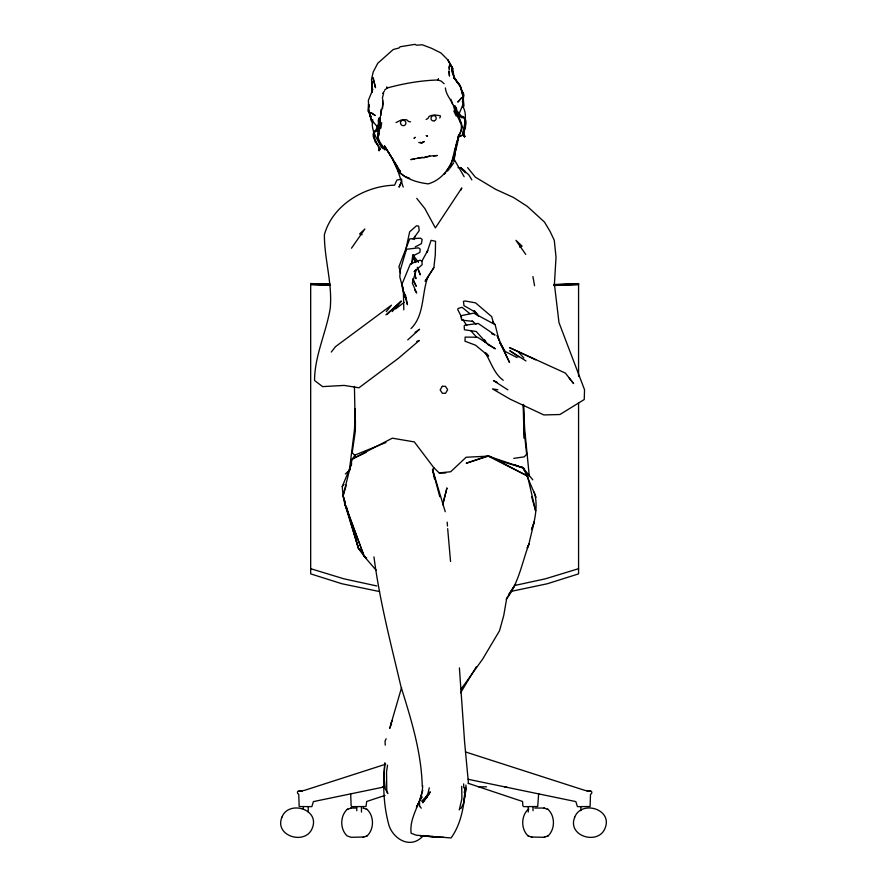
<?xml version="1.0" encoding="UTF-8"?>
<svg xmlns="http://www.w3.org/2000/svg" width="887" height="887" viewBox="0 0 887 887"><rect width="100%" height="100%" fill="white"/><g stroke="black" fill="none" stroke-linecap="round" stroke-linejoin="round"><path stroke-width="1.33" d="M368.571 104.078L367.983 111.008L369.657 113.569L371.165 120.754L373.028 122.872M449.31 67.789L449.598 65.117L449.288 69.508L449.321 66.58M354.578 455.208L352.194 452.614L355.343 431.027L355.432 419.994M403.796 309.84L403.397 291.003M381.044 109.389L380.634 115.842C380.767 110.631 383.727 106.229 382.718 100.852M382.596 108.336L382.674 103.469M382.663 104.211L382.774 99.189M419.595 806.294L419.584 802.314M355.243 408.896L354.49 429.43L349.423 470.11M534.196 492.074C539.496 509.005 532.322 527.41 528.94 544.13C521.955 562.79 518.718 583.191 506.222 599.268M414.495 239.124L414.639 236.463M380.335 116.397L380.401 124.058L378.549 135.899L378.727 133.061C375.888 140.312 383.783 146 384.98 149.925C378.782 144.47 376.232 136.92 378.671 128.726L378.372 131.52L379.813 123.847L379.259 118.004M456.783 141.133L453.944 160.525M371.941 92.436L372.595 89.121L371.941 92.436L372.052 81.316L372.429 90.308L371.487 79.553L373.194 71.991L377.807 63.21L393.251 49.517L398.962 48.009L400.104 46.767L415.016 44.35L416.458 45.182L422.323 44.805L431.525 48.286L440.961 52.987L447.868 59.895L452.736 68.731L454 77.102L451.638 68.432C451.782 77.834 460.153 83.134 462.182 91.671L463.269 92.581L463.912 95.474L463.236 98.413L463.968 105.73L463.169 107.471M455.098 147.996L451.383 164.028L446.649 170.847M464.189 799.764L465.243 787.412L464.256 792.656M378.949 131.309L379.215 128.959M433.854 267.641L425.239 281.112L433.854 267.641L435.306 254.757L435.55 241.253L431.082 240.344L427.057 252.329L427.711 250.511L421.968 261.044M422.644 785.594C422.633 802.391 409.051 815.796 411.102 833.226L416.28 835.21L451.073 837.949C460.22 825.287 463.158 809.909 464.976 794.73L463.546 803.356L460.852 808.711M453.944 161.423L456.062 145.435M381.676 122.661L380.9 128.061L378.117 127.817L371.753 120.055L368.959 112.017L369.624 113.148M411.457 264.259L412.666 256.088L419.861 252.407L420.183 249.092L418.464 247.839L406.423 249.28L400.17 270.546L399.826 276.955L403.286 290.027M387.541 765.126L386.532 771.768L386.776 790.594L387.807 793.532L385.146 788.598L384.038 776.014L384.88 762.864C382.674 783.842 383.406 805.174 389.016 825.609C394.327 840.477 411.768 849.203 423.354 835.576M412.1 262.763L413.697 254.813M405.337 251.897L409.661 231.817L416.513 225.741L418.675 226.163L419.185 230.642L413.065 239.213M421.691 795.827L421.092 798.5L421.89 797.058L416.413 807.159L419.196 801.815L422.777 790.417M427.235 796.737L430.295 791.825L422.7 802.79L427.235 796.737L429.264 787.789M462.504 105.908C468.103 114.589 464.2 125.876 462.249 135.179L460.575 136.332L458.956 134.613C455.985 154.327 449.731 177.245 428.366 183.864C417.333 182.633 406.279 179.141 398.075 171.324L392.032 157.897M427.833 277.054C421.58 293.885 424.596 315.229 411.014 328.545M459.244 809.942L461.894 798.799L461.717 786.348M382.352 98.291L383.583 93.213M372.795 119.723C370.311 129.713 377.241 139.148 381.643 147.586L383.605 148.184L384.891 146.81L384.57 146.067L393.373 160.159L384.891 146.81M443.123 503.439L446.97 487.905L442.558 504.847M458.956 134.613L454.876 150.679L458.934 135.412L460.575 136.332M464.4 796.36L466.374 789.097L465.852 785.05M346.274 485.189L343.092 495.733L344.633 503.406L358.503 548.443L364.247 556.437L376.232 570.363M401.567 687.625L389.692 728.415L391.555 723.692M404.272 292.887L405.581 297.855L402.765 290.437L401.977 284.206L410.415 263.849L420.094 260.201L421.902 261.088L422.19 264.659L414.118 271.755L416.347 269.46L412.355 283.153L416.679 293.043L414.517 289.572M372.252 90.929L368.371 100.342L368.903 111.618L368.626 109.655M385.912 442.513L355.421 454.865L352.272 459L343.092 495.733L345.398 503.639L343.092 495.733L342.249 486.508L351.729 463.735M353.835 458.668L355.421 454.865M460.896 190.106L461.794 187.955L435.384 227.948L424.84 208.534L416.757 198.366M463.846 131.243L465.553 127.329M426.215 797.225L427.334 794.73M386.144 738.771L385.047 741.088L385.246 745.147M401.367 182.168L399.006 187.146L401.966 180.926M390.735 723.792L392.486 720.211M462.304 101.695L463.435 99.521L463.269 96.738L462.648 105.331L458.668 114.767L456.095 115.887L453.8 110.986M439.741 117.949L440.54 116.485M432.39 470.066L433.787 467.671L414.34 441.914L392.32 438.178L352.272 459L366.021 452.448M476.252 666.902L460.586 692.802M426.359 797.402L429.208 793.166L421.78 801.283L424.685 799.165M508.805 594.168L515.657 584.045L506.688 598.459L503.749 615.511L499.481 630.845L482.617 659.152L460.896 689.41M351.474 248.194L364.867 229.012L359.59 233.968L362.14 234.689M449.864 168.286L453.767 162.753M382.663 93.445L384.293 91.294M331.306 352.061L335.497 346.651L391.444 305.183L386.288 311.647M392.22 311.57L401.168 301.203L385.912 314.874M395.957 307.578L401.168 301.203L387.386 314.098M342.249 486.508L343.979 484.402M356.452 808.046L351.185 808.046L347.139 809.41C339.954 816.084 339.954 829.256 347.139 835.931L351.185 837.295L363.847 837.018M363.027 837.295L367.074 835.931C374.259 829.256 374.259 816.084 367.074 809.41L363.027 808.046L363.847 808.323M531.335 837.018L543.986 837.295L548.044 835.931C555.229 829.256 555.229 816.084 548.044 809.41L543.986 808.046L534.783 808.046M444.099 174.307L445.762 172.666M447.425 171.036L449.088 169.395M345.387 473.957L350.276 469.489M407.754 339.887L419.573 329.254L415.105 332.381M384.559 90.141L387.386 87.857M395.613 308.92L404.228 302.312M418.731 142.43L421.702 143.14L424.296 141.576L422.644 141.964M423.975 157.509L429.729 156.034L437.247 155.513L433.621 155.99M426.137 119.457L427.889 118.492L429.208 116.319L431.614 115.421L434.83 114.922L440.285 115.742M415.293 246.874L421.347 243.714L422.179 239.435L420.46 238.148L409.727 238.88L398.917 266.688L400.503 272.952M396.012 122.561L400.902 120.144L404.106 119.656L406.656 119.8L408.574 121.464L410.537 121.863M519.682 247.14L522.121 246.142L515.924 240.344L525.747 254.392M416.724 341.44L419.274 340.519L398.385 358.326L358.958 387.796L344.178 385.413L322.58 386.621L314.552 380.479C314.63 355.676 326.216 332.603 330.23 308.299C332.514 283.341 324.376 259.481 324.376 234.767C332.481 204.986 364.867 185.882 394.56 185.183L396.932 180.039L401.822 179.174M347.139 809.41L347.904 809.155M350.365 808.323L351.185 808.046M366.309 836.186L367.074 835.931M528.863 809.155L528.109 809.41C520.924 816.084 520.924 829.256 528.109 835.931L532.156 837.295M543.986 837.295L544.806 837.018M547.279 836.186L548.044 835.931M384.991 795.417L366.719 801.471L365.987 806.527L351.962 806.638L351.152 805.828L350.675 793.532M387.708 87.846C403.973 83.433 420.76 80.517 437.613 80.007M489.502 456.75L527.521 476.009L523.541 468.037L488.271 456.129L466.218 463.247L488.438 455.619L527.521 476.009L535.604 510.79L531.579 496.543M385.745 764.184L304.396 790.384L299.241 791.193M578.568 568.689L545.427 578.801L515.114 585.387M538.664 793.532L537.71 806.527L523.685 806.638L522.875 805.828L522.543 801.471L468.092 783.288M429.751 156.179L423.997 157.664L418.087 157.831M422.667 157.287L410.825 159.582L414.429 159.083M511.012 591.396L547.334 583.757L578.568 573.878L578.568 402.709M433.787 467.671L439.143 472.915L450.696 471.751L466.118 457.248L488.271 456.129M578.568 283.674L553.721 284.882M553.676 285.514L578.568 284.494L553.721 285.359M553.721 285.148L557.856 284.982M575.807 284.261L578.568 284.15M553.721 284.539L578.568 283.574L578.568 376.31M382.652 786.836L384.659 786.836L313.388 801.604L311.847 806.638L299.163 806.527L298.764 794.453C295.615 792.601 298.198 789.23 302.256 791.193M478.681 786.836L486.564 786.836M504.603 786.836L506.61 786.836M587.006 791.193C591.052 789.208 593.658 792.612 590.498 794.453L590.099 806.527L577.415 806.638L575.863 801.604L468.181 779.296M443.677 837.295L433.654 837.295L431.902 836.264M439.143 472.915L445.64 473.004M379.614 591.574L341.927 583.757L310.683 573.878L310.683 283.574L330.019 284.239M328.633 284.295L310.683 283.674L325.873 284.295M330.019 284.527L310.683 283.862L330.019 284.66M513.75 458.379L524.217 456.86L526.656 454.211L523.762 427.334M310.683 284.15L313.455 284.261M310.683 283.574L329.997 284.372M458.025 167.61L460.73 167.754L464.744 170.925M590.021 791.193L584.855 790.384L465.464 751.932M472.904 321.393L461.672 320.096L460.93 316.382L461.839 315.528L473.769 313.133L495.123 324.675L499.137 340.553L497.13 335.608M497.829 389.77L492.473 388.883L510.269 399.239L543.853 414.928L559.885 414.528L584.245 399.527L584.533 389.726L558.976 322.546L554.408 284.139L556.027 257.219L554.275 240.266L550.062 231.407L544.507 222.083L527.322 206.394L513.54 197.502L495.567 189.297L475.354 177.145L467.582 167.621M376.787 585.952L343.834 578.801L310.683 568.689M496.276 459.654L500.102 460.697M501.565 461.473L523.541 468.037L536.114 497.23M543.986 808.046L544.806 808.323M547.279 809.155L548.044 809.41M528.109 835.931L528.863 836.186M366.309 809.155L367.074 809.41M409.683 178.265L405.093 176.613L398.075 171.324L403.208 187.068M515.225 465.021L523.541 468.037L524.272 470.631M491.653 333.723L495.013 334.987L478.182 323.456L464.999 325.163L464.145 325.917L464.455 329.764L476.197 331.472L488.072 344.71L495.345 348.813L477.583 337.26L465.165 337.093L464.976 341.207L475.554 345.209L488.659 356.053L486.386 353.214M437.934 79.908L441.338 81.205L444.132 83.733M535.726 359.812L509.482 347.604L565.396 373.094L573.623 383.572L569.166 378.006M497.163 382.308L493.438 380.59L507.896 389.859M517.054 357.572L505.213 351.485L499.714 342.437L509.537 362.495L497.23 335.552M366.597 557.879L364.247 556.437L344.633 503.406L364.247 556.437L366.508 558.023M526.002 360.954L509.792 350.731L518.762 356.884M420.438 142.297L421.702 143.14M461.717 91.938L462.814 92.78M469.788 313.599L462.094 307.29L458.224 308.432L457.681 309.397L461.562 317.125M472.072 320.928L476.02 324.254M503.228 380.257C493.859 373.516 491.021 361.818 485.034 352.56M371.287 116.43L369.591 114.711L370.677 116.796L369.979 114.368M518.219 351.84L523.851 357.949M465.365 172.799L460.73 167.754L468.779 174.806L471.851 179.861M470.664 330.607L476.94 337.559M478.636 316.426L474.334 311.57L463.968 305.671L463.446 301.38L465.198 300.992L475.554 302.855L491.731 316.67L493.416 323.001M419.473 806.106L421.292 808.168M453.889 77.712L460.253 85.462L463.047 96.373L460.408 86.449L453.889 77.712L458.889 84.376M474.412 310.772L477.827 314.929M522.221 466.983L532.788 479.823M375.024 141.654L377.651 144.88M492.773 321.77L495.123 324.675M474.357 310.882L477.683 315.184M485.821 341.661L484.335 339.643L484.657 342.315M412.754 254.613L418.431 262.341M462.659 319.331L466.795 325.529M394.094 161.323L397.664 167.177M399.095 169.528L400.514 171.867L384.57 146.067M453.59 158.363L464.134 176.679M412.599 279.338L416.236 286.301L412.965 278.74M391.987 158.063L398.939 171.601M453.113 104.611L455.231 111.939L460.564 122.617L459.521 119.967C462.582 125.411 461.805 131.52 458.058 136.41L458.257 138.261L462.493 127.041L460.02 119.59L455.752 111.551L454.621 105.797M412.921 256.01L415.371 262.286M417.322 267.297L420.261 274.826L417.555 267.464M413.508 256.432L415.759 262.563M450.906 99.366L452.647 104.178C450.263 98.601 445.984 94.421 445.374 87.946M445.241 511.732L432.612 469.744L434.508 479.047M414.839 274.903L415.948 278.662L414.661 273.362M346.174 506.277L348.868 515.502M349.644 518.13L358.503 548.443L360.554 550.184L358.503 548.443L346.13 506.244M403.64 291.335L407.455 304.696L405.492 295.238M432.612 469.744L439.764 496.676M401.977 284.206L403.286 289.173M454.964 105.886L456.439 111.629L460.963 117.284L461.983 117.816L463.136 117.239C469.256 123.171 460.442 131.476 464.577 136.753L465.098 136.365C461.229 131.642 469.977 122.694 463.591 116.851L461.24 116.031L456.993 110.831L456.129 107.294M532.91 276.544L534.562 285.736M373.97 556.881C379.581 600.776 390.901 643.696 400.991 686.726C411.136 719.169 421.369 752.109 422.256 786.37M450.552 561.504L447.669 528.674M368.981 104.766L369.236 107.061M529.317 476.441L524.738 429.751L523.408 404.871M468.491 783.543L464.644 742.563L459.399 667.911M447.192 522.144L447.48 526.069M378.294 119.889L378.483 123.548L376.01 129.835L374.148 131.343C369.879 138.827 380.678 144.714 378.561 150.38L379.17 150.579L380.079 148.528C376.986 143.339 372.562 138.106 374.68 131.553L375.844 131.764L376.609 130.943L379.204 124.136L378.96 118.193M354.423 386.377L355.343 431.027M463.624 783.908L463.768 787.867M523.208 404.638L523.663 423.332M523.585 404.405L523.884 438.034M580.863 806.638L580.863 810.707M533.02 806.638L533.02 810.707M528.231 806.638L528.231 812.06M361.464 806.638L361.464 812.06M356.785 806.638L356.785 810.707M308.221 806.638L308.221 812.06M303.354 806.638L303.354 809.343M380.079 148.528L379.17 150.579L380.079 148.528M448.999 71.126L449.454 75.861L448.999 71.126M281.911 817.182C274.016 836.308 305.627 845.566 312.279 828.159C320.174 809.033 288.563 799.786 281.911 817.182M574.721 817.182C566.826 836.308 598.437 845.566 605.089 828.159C612.984 809.033 581.373 799.786 574.721 817.182M438.344 79.065L437.845 79.974L438.344 79.065M534.318 521.844L531.557 529.528L534.318 521.844M528.94 544.13L527.266 547.911L528.94 544.13M414.151 138.172L415.105 137.385L414.151 138.172M442.291 386.333L440.152 389.892L442.38 393.307L445.529 393.274L447.669 389.726L445.44 386.311L442.291 386.333M458.59 101.129L457.77 102.127L461.628 97.803L458.59 101.129M387.475 87.891L386.743 87.181L387.475 87.891M330.019 285.159L310.683 284.494L330.053 285.292M438.256 837.295L420.061 835.621L438.256 837.295M427.49 136.121L426.325 135.656L427.49 136.121M371.764 113.115L370.522 112.56L375.245 115.487L371.764 113.115M464.577 136.753L463.058 135.09L464.577 136.753M451.671 66.569L447.868 59.895L452.736 68.731L451.671 66.569M373.494 78.865L372.806 77.546L375.511 87.735L373.494 78.865M458.357 116.009L459.366 118.403L458.357 116.009M400.525 123.348A2.772 2.65 44.7 0 0 404.971 125.1A2.772 2.65 44.7 0 0 404.095 120.455A2.772 2.65 44.7 0 0 400.525 123.348M434.486 120.743A2.694 2.572 -54.6 0 0 435.317 116.186A2.694 2.572 -54.6 0 0 431.038 117.904A2.694 2.572 -54.6 0 0 434.486 120.743"/></g></svg>
